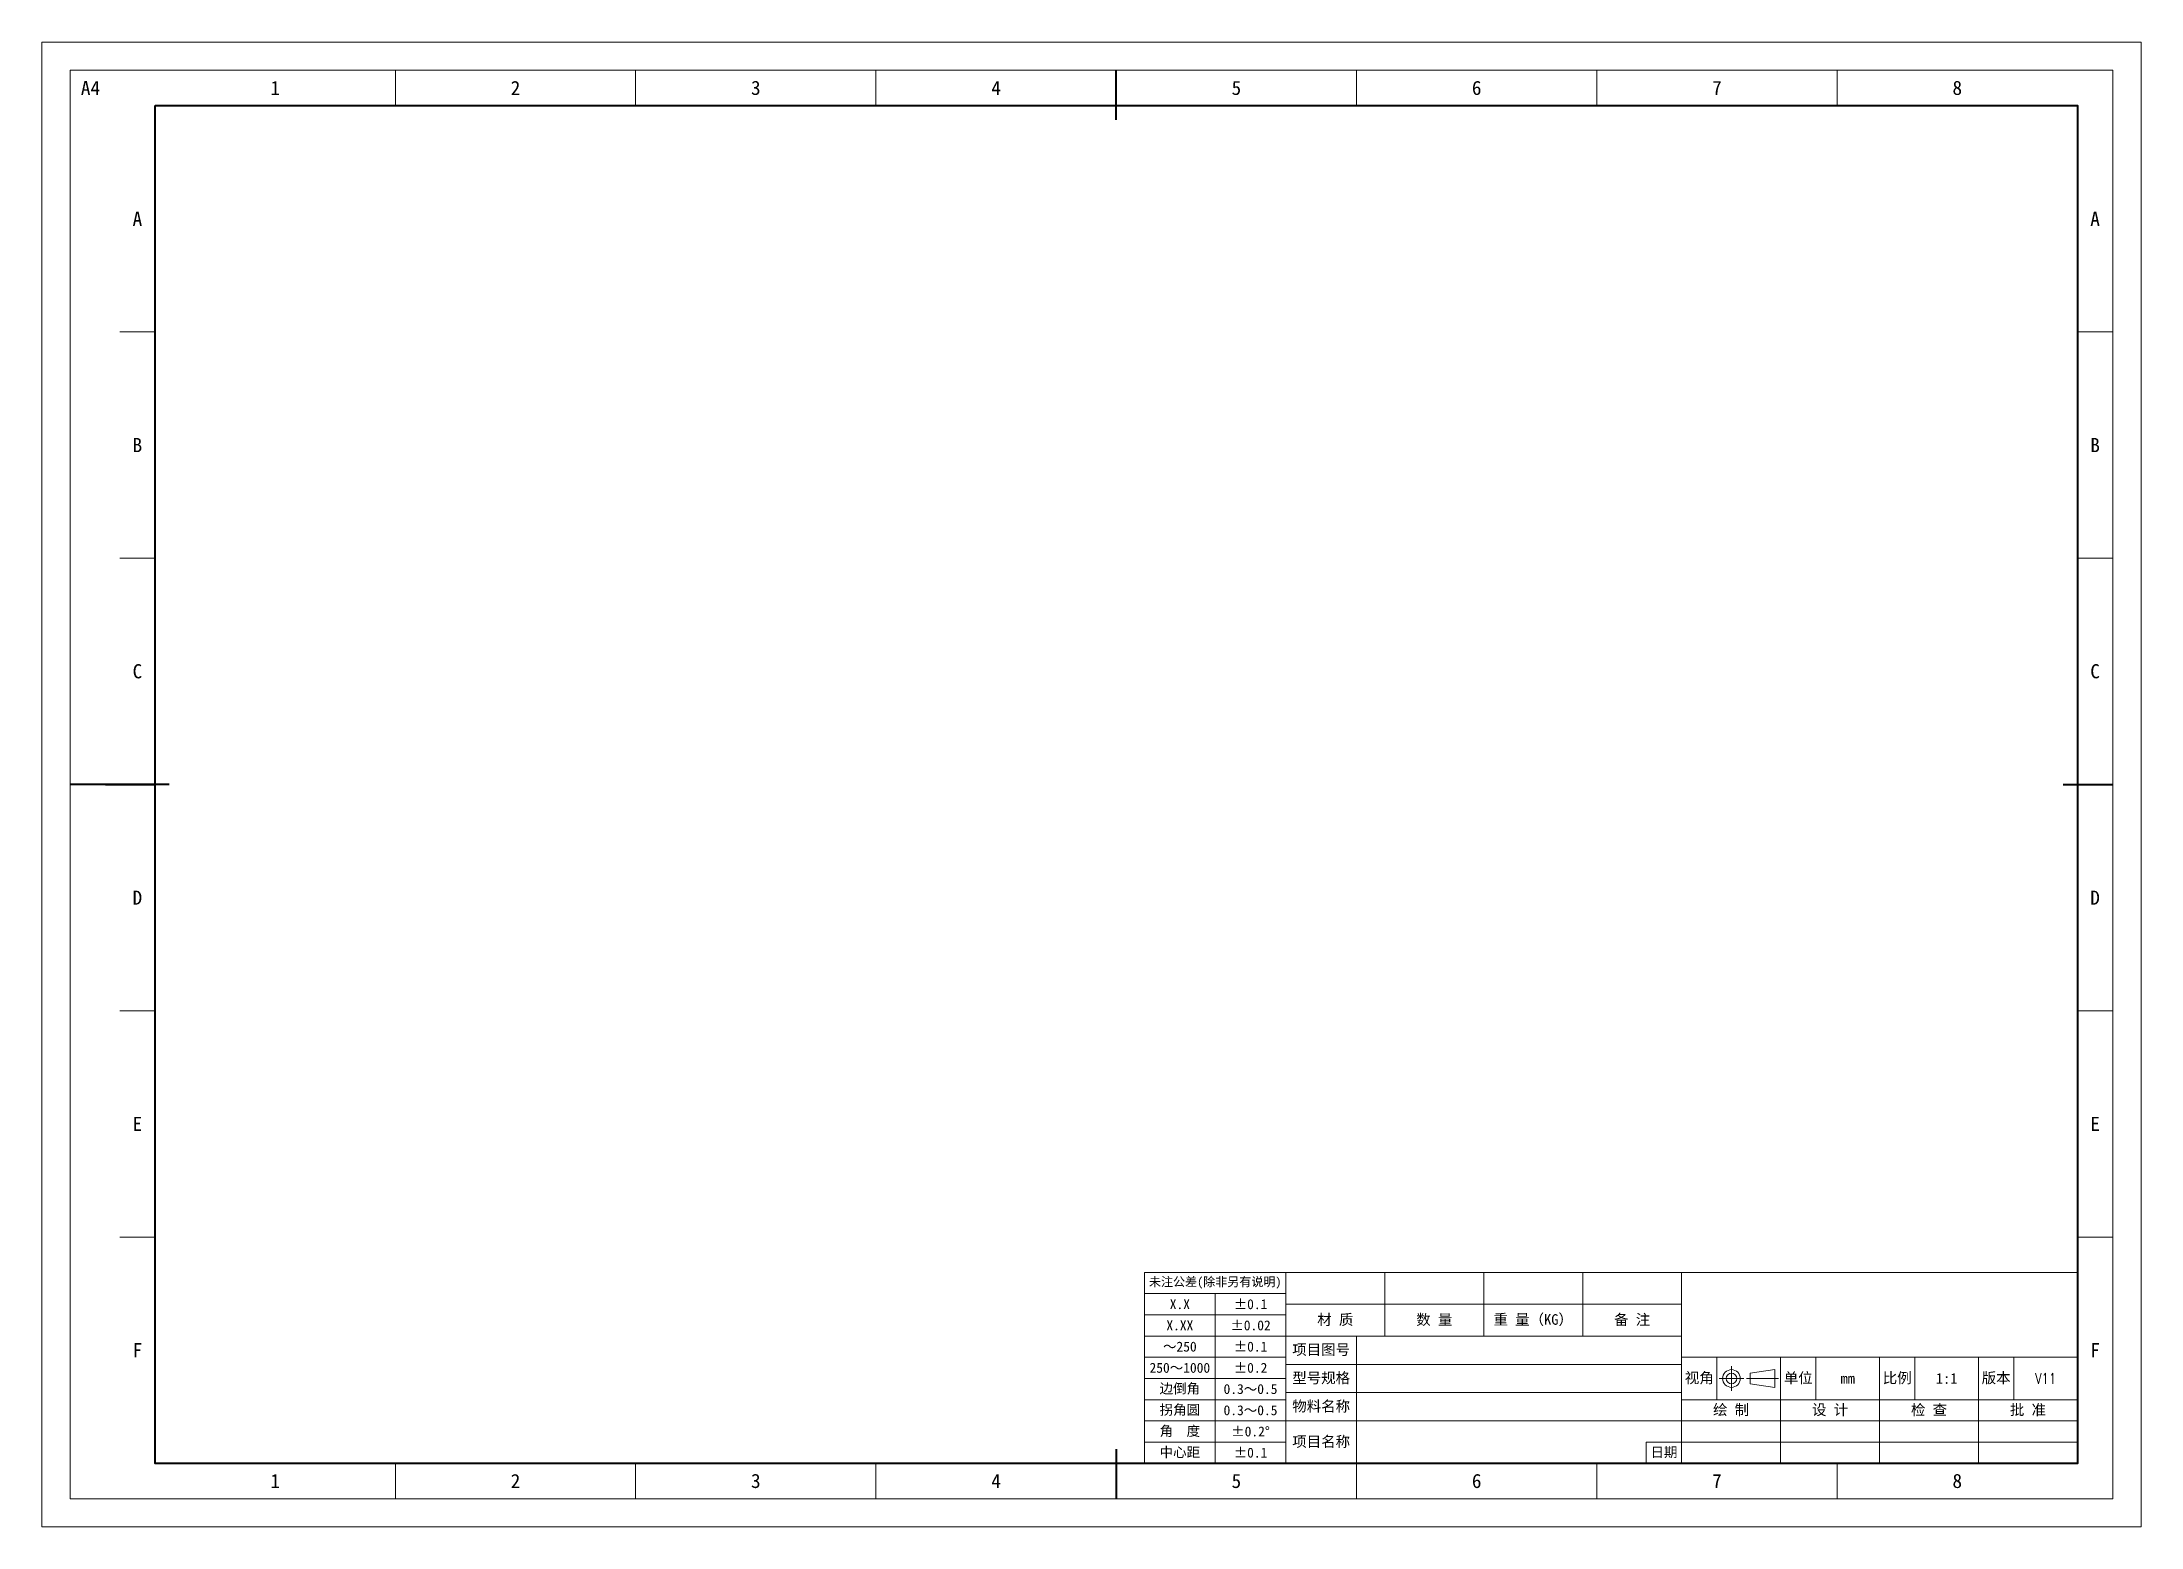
# Model space of a CAD drawing. Header units: millimetres. Extents: x 242 to 1026, y -183 to 372.
import ezdxf
from ezdxf.enums import TextEntityAlignment as Align

# ---------------------------------------------------------------- set-up
doc = ezdxf.new("R2010")
doc.units = ezdxf.units.MM
doc.header["$LTSCALE"] = 30.734
doc.linetypes.add('CENTER', pattern=[0.6, 0.375, -0.075, 0.075, -0.075])
doc.layers.get('0').update_dxf_attribs({"linetype": 'CONTINUOUS'})
doc.layers.get('Defpoints').update_dxf_attribs({"linetype": 'CONTINUOUS'})
doc.layers.add('dim', color=2, linetype='CONTINUOUS', lineweight=15)
doc.layers.add('图框', color=85, linetype='CONTINUOUS', lineweight=20)
doc.layers.add('图纸边界', color=8, linetype='CONTINUOUS', lineweight=9, plot=False)
doc.styles.add('dim', font='romans.shx', dxfattribs={"width": 0.7, "bigfont": 'whgdtxt.shx'})
doc.styles.add('图框文字', font='')
doc.styles.get('图框文字').set_extended_font_data('SimSun')

# ---------------------------------------------------------------- blocks, each defined once
blk = doc.blocks.new('JC_A4')
at = {"layer": '图框'}
for p, q in [((50, 201), (50, 206)), ((84, 201), (84, 206)), ((118, 201), (118, 206)), ((186, 201), (186, 206)), ((220, 201), (220, 206)), ((254, 201), (254, 206)), ((11, 169), (16, 169)), ((288, 169), (293, 169)), ((11, 137), (16, 137)), ((288, 137), (293, 137)), ((11, 73), (16, 73)), ((288, 73), (293, 73)), ((11, 41), (16, 41)), ((288, 41), (293, 41)), ((50, 9), (50, 4)), ((84, 9), (84, 4)), ((118, 9), (118, 4)), ((186, 9), (186, 4)), ((220, 9), (220, 4)), ((254, 9), (254, 4))]:
    blk.add_line(p, q, dxfattribs=at)
at = {"layer": '图框', "lineweight": 40}
for p, q in [((152, 199), (152, 206)), ((152, 201), (152, 206)), ((18, 105), (4, 105)), ((9, 105), (16, 105)), ((286, 105), (293, 105)), ((152, 11), (152, 4)), ((152, 9), (152, 4))]:
    blk.add_line(p, q, dxfattribs=at)
at = {"layer": '图框'}
blk.add_lwpolyline([(4, 206), (293, 206), (293, 4), (4, 4)], close=True, dxfattribs=at)
at = {"layer": '图框', "lineweight": 40}
blk.add_lwpolyline([(16, 201), (288, 201), (288, 9), (16, 9)], close=True, dxfattribs=at)
at = {"layer": '图纸边界'}
blk.add_lwpolyline([(0, 210), (297, 210), (297, 0), (0, 0)], close=True, dxfattribs=at)
at = {"layer": '图框', "char_height": 2, "attachment_point": 5, "style": '图框文字'}
for s, insert in [('1', (33, 203.5)), ('2', (67, 203.5)), ('3', (101, 203.5)), ('4', (135, 203.5)), ('5', (169, 203.5)), ('6', (203, 203.5)), ('7', (237, 203.5)), ('8', (271, 203.5)), ('A', (13.5, 185)), ('A', (290.5, 185)), ('B', (13.5, 153)), ('B', (290.5, 153)), ('C', (13.5, 121)), ('C', (290.5, 121)), ('D', (13.5, 89)), ('D', (290.5, 89)), ('E', (13.5, 57)), ('E', (290.5, 57)), ('F', (13.5, 25)), ('F', (290.5, 25)), ('1', (33, 6.5)), ('2', (67, 6.5)), ('3', (101, 6.5)), ('4', (135, 6.5)), ('5', (169, 6.5)), ('6', (203, 6.5)), ('7', (237, 6.5)), ('8', (271, 6.5))]:
    blk.add_mtext(s, dxfattribs=dict(at, insert=insert))
blk = doc.blocks.new('JC-TITTLE')
at = {"layer": '图框'}
for p, q in [((-132, 0), (-132, 27)), ((-112, 27), (-132, 27)), ((-112, 0), (-112, 27)), ((-56, 27), (-112, 27)), ((-98, 18), (-98, 27)), ((-84, 18), (-84, 27)), ((-70, 18), (-70, 27)), ((0, 27), (-56, 27)), ((-56, 0), (-56, 27)), ((0, 0), (0, 27)), ((-112, 24), (-132, 24)), ((-122, 0), (-122, 24.01)), ((-112, 21), (-132, 21)), ((-56, 22.5), (-112, 22.5)), ((-112, 18), (-132, 18)), ((-56, 18), (-112, 18)), ((-102, 0), (-102, 18)), ((-112, 15), (-132, 15)), ((0, 15), (-56, 15)), ((-51, 9), (-51, 15)), ((-42, 0), (-42, 15)), ((-37, 9), (-37, 15)), ((-28, 0), (-28, 15)), ((-23, 9), (-23, 15)), ((-14, 0), (-14, 15)), ((-9, 9), (-9, 15)), ((-112, 12), (-132, 12)), ((-56, 14), (-112, 14)), ((-112, 9), (-132, 9)), ((-56, 10), (-112, 10)), ((0, 9), (-56, 9)), ((-112, 6), (-132, 6)), ((-56, 6), (-112, 6)), ((0, 6), (-56, 6)), ((-112, 3), (-132, 3)), ((0, 3), (-61, 3)), ((-61, 0), (-61, 3)), ((-56, 0), (-132, 0)), ((0, 0), (-56, 0))]:
    blk.add_line(p, q, dxfattribs=at)
at = {"layer": '图框', "color": 1, "linetype": 'CENTER', "lineweight": 9, "ltscale": 0.7112}
for p, q in [((-47.2, 12), (-50.7, 12)), ((-48.95, 13.75), (-48.95, 10.25)), ((-46.8, 12), (-42.3, 12))]:
    blk.add_line(p, q, dxfattribs=at)
at = {"layer": '图框', "color": 152}
blk.add_lwpolyline([(-42.8, 13.25), (-42.8, 10.75), (-46.3, 11.25), (-46.3, 12.75)], close=True, dxfattribs=at)
for radius in [1.25, 0.75]:
    blk.add_circle((-48.95, 12), radius, dxfattribs=at)
at = {"layer": '图框', "attachment_point": 5, "style": '图框文字'}
for s, insert, char_height in [('未注公差(除非另有说明)', (-122, 25.5), 1.25), ('X.X', (-127, 22.5), 1.4), ('%%P0.1', (-117, 22.5), 1.4), ('材 质', (-105, 20.25), 1.5), ('数 量', (-91, 20.25), 1.5), ('重 量（KG）', (-77, 20.25), 1.5), ('备 注', (-63, 20.25), 1.5), ('X.XX', (-127, 19.5), 1.4), ('%%P0.02', (-117, 19.5), 1.4), ('\\A1;～250', (-127, 16.5), 1.4), ('%%P0.1', (-117, 16.5), 1.4), ('项目图号', (-107, 16), 1.5), ('\\A1;250～1000', (-127, 13.5), 1.4), ('%%P0.2', (-117, 13.5), 1.4), ('型号规格', (-107, 12), 1.5), ('视角', (-53.5, 12), 1.5), ('单位', (-39.5, 12), 1.5), ('比例', (-25.5, 12), 1.5), ('版本', (-11.5, 12), 1.5), ('\\A1;边倒角', (-127, 10.5), 1.4), ('0.3{\\A1;～0.5}', (-117, 10.5), 1.4), ('物料名称', (-107, 8), 1.5), ('\\A1;拐角圆', (-127, 7.5), 1.4), ('0.3{\\A1;～0.5}', (-117, 7.5), 1.4), ('绘 制', (-49, 7.5), 1.5), ('设 计', (-35, 7.5), 1.5), ('检 查', (-21, 7.5), 1.5), ('批 准', (-7, 7.5), 1.5), ('\\A1;角  度', (-127, 4.5), 1.4), ('%%P0.2%%D', (-117, 4.5), 1.4), ('项目名称', (-107, 3), 1.5), ('\\A1;中心距', (-127, 1.5), 1.4), ('%%P0.1', (-117, 1.5), 1.4), ('日期', (-58.5, 1.5), 1.4)]:
    blk.add_mtext(s, dxfattribs=dict(at, insert=insert, char_height=char_height))
at = {"layer": '图框', "style": '图框文字'}
for tag, p in [('材质', (-105, 24.75)), ('数量', (-91, 24.75)), ('重量', (-77, 24.75)), ('备注', (-63, 24.75)), ('项目图号', (-79, 16)), ('型号规格', (-79, 12)), ('单位', (-32.5, 12)), ('比例', (-18.5, 12)), ('版本号', (-4.5, 12)), ('物料名称', (-79, 8)), ('项目名称', (-79, 3)), ('绘制者', (-49, 4.5)), ('设计者', (-35, 4.5)), ('检查者', (-21, 4.5)), ('批准者', (-7, 4.5)), ('绘制日期', (-49, 1.5)), ('设计日期', (-35, 1.5)), ('检查日期', (-21, 1.5)), ('批准日期', (-7, 1.5))]:
    blk.add_attdef(tag, text='', height=1.5, dxfattribs=at).set_placement(p, align=Align.MIDDLE_CENTER)

msp = doc.modelspace()

# ---------------------------------------------------------------- block references
ref = msp.add_blockref('JC_A4', (241.54, -182.71), dxfattribs=dict(xscale=2.639999999999873, yscale=2.639999999999873, zscale=2.639999999999873))
ref.add_attrib('A4', 'A4', (256.06, 351.89), dxfattribs={"layer": 'Defpoints', "color": 85, "height": 5.28, "style": '图框文字'})
at = {"layer": 'dim'}
ref = msp.add_blockref('JC-TITTLE', (1001.86, -158.95), dxfattribs=dict(at, xscale=2.639999999999873, yscale=2.639999999999873, zscale=2.639999999999873))
ref.add_attrib('单位', 'mm', dxfattribs={"layer": '图框', "height": 3.96, "style": '图框文字'}).set_placement((916.06, -127.27), align=Align.MIDDLE_CENTER)
ref.add_attrib('比例', '1:1', dxfattribs={"layer": '图框', "height": 3.96, "style": '图框文字'}).set_placement((953.02, -127.27), align=Align.MIDDLE_CENTER)
ref.add_attrib('版本号', 'V11', dxfattribs={"height": 3.96, "style": 'dim', "width": 0.8}).set_placement((989.98, -127.27), align=Align.MIDDLE_CENTER)

doc.saveas('drawing.dxf')
